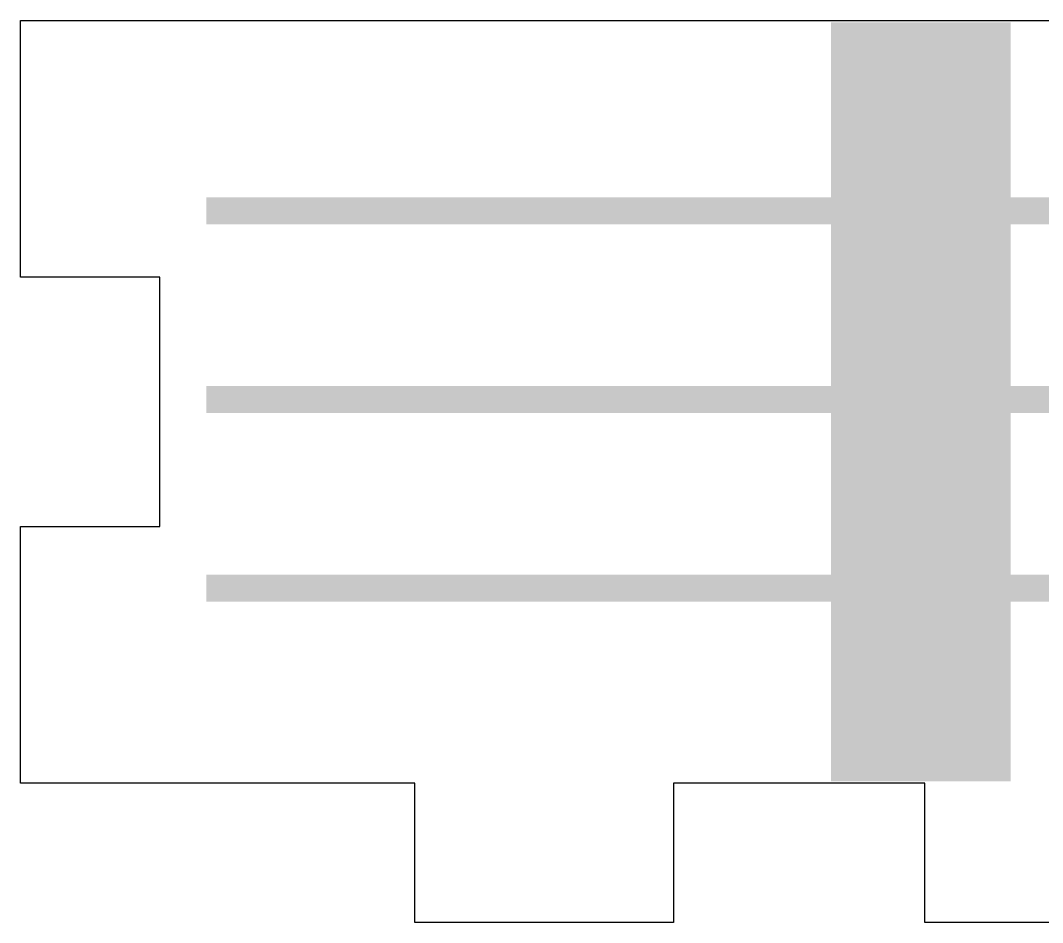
# Model space of a CAD drawing. Header units: millimetres. Extents: x 6 to 594, y 82 to 394.
# Drawn here: x 497.96 to 520.71, y 159.76 to 179.84 of the extents above; entities that cross this region are included whole.
import ezdxf

# ---------------------------------------------------------------- set-up
doc = ezdxf.new("R2010")
doc.units = ezdxf.units.MM
doc.layers.add('CUT', color=1, linetype='Continuous')
doc.layers.add('RASTER', color=7, linetype='Continuous')

msp = doc.modelspace()

# ---------------------------------------------------------------- hatches: boundary and pattern name
at = {"layer": 'RASTER'}
for points in [[(516, 179.8), (520, 179.8), (520, 162.9), (516, 162.9)], [(518.55, 176.42), (518.545, 176.348), (518.531, 176.278), (518.508, 176.21), (518.476, 176.145), (518.436, 176.085), (518.389, 176.031), (518.335, 175.984), (518.275, 175.944), (518.21, 175.912), (518.142, 175.889), (518.072, 175.875), (518, 175.87), (517.928, 175.875), (517.858, 175.889), (517.79, 175.912), (517.725, 175.944), (517.665, 175.984), (517.611, 176.031), (517.564, 176.085), (517.524, 176.145), (517.492, 176.21), (517.469, 176.278), (517.455, 176.348), (517.45, 176.42), (517.455, 176.492), (517.469, 176.562), (517.492, 176.63), (517.524, 176.695), (517.564, 176.755), (517.611, 176.809), (517.665, 176.856), (517.725, 176.896), (517.79, 176.928), (517.858, 176.951), (517.928, 176.965), (518, 176.97), (518.072, 176.965), (518.142, 176.951), (518.21, 176.928), (518.275, 176.896), (518.335, 176.856), (518.389, 176.809), (518.436, 176.755), (518.476, 176.695), (518.508, 176.63), (518.531, 176.562), (518.545, 176.492)], [(502.1, 175.9), (573.9, 175.9), (573.9, 175.3), (502.1, 175.3)], [(518.55, 171.35), (518.545, 171.278), (518.531, 171.208), (518.508, 171.14), (518.476, 171.075), (518.436, 171.015), (518.389, 170.961), (518.335, 170.914), (518.275, 170.874), (518.21, 170.842), (518.142, 170.819), (518.072, 170.805), (518, 170.8), (517.928, 170.805), (517.858, 170.819), (517.79, 170.842), (517.725, 170.874), (517.665, 170.914), (517.611, 170.961), (517.564, 171.015), (517.524, 171.075), (517.492, 171.14), (517.469, 171.208), (517.455, 171.278), (517.45, 171.35), (517.455, 171.422), (517.469, 171.492), (517.492, 171.56), (517.524, 171.625), (517.564, 171.685), (517.611, 171.739), (517.665, 171.786), (517.725, 171.826), (517.79, 171.858), (517.858, 171.881), (517.928, 171.895), (518, 171.9), (518.072, 171.895), (518.142, 171.881), (518.21, 171.858), (518.275, 171.826), (518.335, 171.786), (518.389, 171.739), (518.436, 171.685), (518.476, 171.625), (518.508, 171.56), (518.531, 171.492), (518.545, 171.422)], [(502.1, 171.7), (573.9, 171.7), (573.9, 171.1), (502.1, 171.1)], [(502.1, 167.5), (573.9, 167.5), (573.9, 166.9), (502.1, 166.9)], [(518.55, 166.28), (518.545, 166.208), (518.531, 166.138), (518.508, 166.07), (518.476, 166.005), (518.436, 165.945), (518.389, 165.891), (518.335, 165.844), (518.275, 165.804), (518.21, 165.772), (518.142, 165.749), (518.072, 165.735), (518, 165.73), (517.928, 165.735), (517.858, 165.749), (517.79, 165.772), (517.725, 165.804), (517.665, 165.844), (517.611, 165.891), (517.564, 165.945), (517.524, 166.005), (517.492, 166.07), (517.469, 166.138), (517.455, 166.208), (517.45, 166.28), (517.455, 166.352), (517.469, 166.422), (517.492, 166.49), (517.524, 166.555), (517.564, 166.615), (517.611, 166.669), (517.665, 166.716), (517.725, 166.756), (517.79, 166.788), (517.858, 166.811), (517.928, 166.825), (518, 166.83), (518.072, 166.825), (518.142, 166.811), (518.21, 166.788), (518.275, 166.756), (518.335, 166.716), (518.389, 166.669), (518.436, 166.615), (518.476, 166.555), (518.508, 166.49), (518.531, 166.422), (518.545, 166.352)]]:
    msp.add_hatch(color=7, dxfattribs=at).paths.add_polyline_path(points)

# ---------------------------------------------------------------- linework, layer by layer
at = {"layer": 'CUT'}
msp.add_lwpolyline([(546.555, 159.76), (540.798, 159.76), (540.798, 162.86), (535.202, 162.86), (535.202, 159.76), (529.445, 159.76), (529.445, 162.86), (523.848, 162.86), (523.848, 159.76), (518.091, 159.76), (518.091, 162.86), (512.494, 162.86), (512.494, 159.76), (506.737, 159.76), (506.737, 162.86), (501.1, 162.86), (497.96, 162.86), (497.96, 168.573), (501.06, 168.573), (501.06, 174.127), (497.96, 174.127), (497.96, 179.84), (501.1, 179.84), (574.9, 179.84)], dxfattribs=at)

doc.saveas('drawing.dxf')
